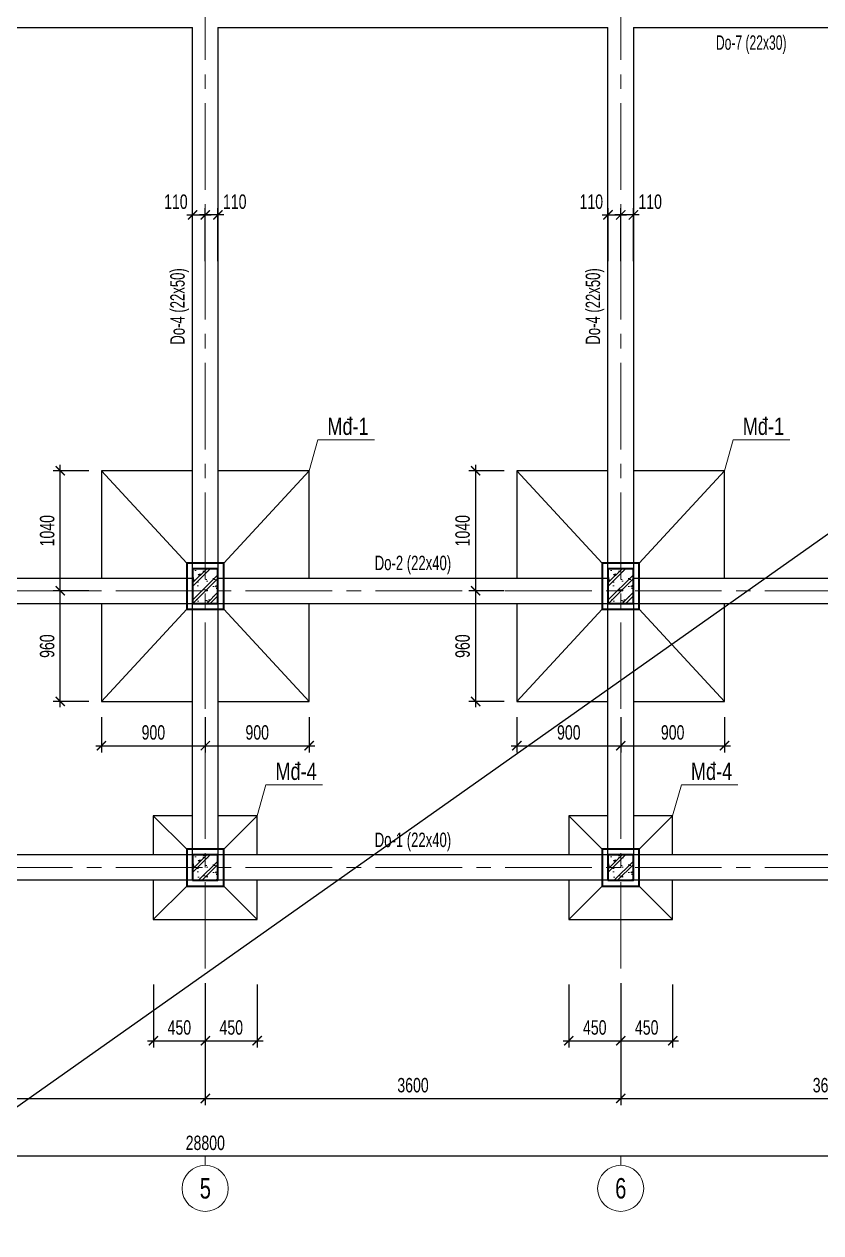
# Model space of a CAD drawing. Header units: millimetres. Extents: x 0 to 42050, y 0 to 29700.
# Drawn here: x 17818 to 24722, y 11447 to 21922 of the extents above; entities that cross this region are included whole.
import ezdxf
from ezdxf.enums import TextEntityAlignment as Align

# ---------------------------------------------------------------- set-up
doc = ezdxf.new("R2010")
doc.units = ezdxf.units.MM
doc.header["$LTSCALE"] = 1000
doc.header["$MEASUREMENT"] = 0
doc.linetypes.add('CENTER2', pattern=[1.125, 0.75, -0.125, 0.125, -0.125])
for name, color, linetype, lineweight in [('CDC_01.AXIS', 160, 'CENTER2', 13), ('CDC_02.DIM', 1, 'Continuous', 18), ('CDC_03.BORDER', 3, 'Continuous', 25), ('CDC_07.TEXTCOL', 3, 'Continuous', 18), ('CDC_08.TEXTBEAM', 2, 'Continuous', 18), ('CDC_09.COLUMN', 4, 'Continuous', 35), ('CDC_10.HATCH', 251, 'Continuous', 9)]:
    doc.layers.add(name, color=color, linetype=linetype, lineweight=lineweight)
doc.layers.add('KCS_Plotter', color=11, linetype='Continuous', plot=False)
doc.styles.add('KCS_BIGTEXT', font='arial.ttf', dxfattribs={"width": 0.7})
doc.styles.add('KCS_SMTEXT', font='arial.ttf', dxfattribs={"width": 0.7})
doc.dimstyles.new('KCS_DIM50', dxfattribs={"dimscale": 50, "dimtxt": 2.5, "dimasz": 1.6, "dimexe": 1.2, "dimexo": 0, "dimgap": 1, "dimtad": 1, "dimdec": 0, "dimzin": 0, "dimdsep": 46, "dimtxsty": 'KCS_SMTEXT', "dimblk": 'ARCHTICK', "dimcen": 0, "dimdle": 1, "dimclrd": 256, "dimclre": 256, "dimclrt": 2, "dimadec": 0, "dimazin": 0, "dimtfac": 1, "dimtdec": 0, "dimtix": 1, "dimtmove": 2, "dimatfit": 3, "dimfxl": 1, "dimtolj": 1, "dimtzin": 0, "dimarcsym": 0})

# ---------------------------------------------------------------- blocks, each defined once
blk = doc.blocks.new('_ArchTick')
at = {"color": 0, "linetype": 'ByBlock', "const_width": 0.15}
blk.add_lwpolyline([(-0.5, -0.5), (0.5, 0.5)], dxfattribs=at)
blk = doc.blocks.new('*D5')
at = {"layer": 'CDC_02.DIM', "lineweight": -2, "transparency": 16777216}
for p, q in [((4988, 13612), (4988, 12052)), ((33788, 13612), (33788, 12052)), ((33838, 12112), (4938, 12112))]:
    blk.add_line(p, q, dxfattribs=at)
at = {"layer": 'DEFPOINTS', "color": 0, "transparency": 16777216}
for p in [(4988, 13612), (33788, 13612), (4988, 12112)]:
    blk.add_point(p, dxfattribs=at)
at = {"layer": 'CDC_02.DIM', "lineweight": -2, "transparency": 16777216, "xscale": 80, "yscale": 80, "zscale": 80, "rotation": 180}
blk.add_blockref('_ArchTick', (4988, 12112), dxfattribs=at)
at = {"layer": 'CDC_02.DIM', "lineweight": -2, "transparency": 16777216, "xscale": 80, "yscale": 80, "zscale": 80}
blk.add_blockref('_ArchTick', (33788, 12112), dxfattribs=at)
at = {"layer": 'CDC_02.DIM', "color": 2, "transparency": 16777216, "insert": (19388, 12226), "char_height": 125, "attachment_point": 5, "style": 'KCS_SMTEXT'}
blk.add_mtext('\\A1;28800', dxfattribs=at)
blk = doc.blocks.new('*D15')
at = {"layer": 'CDC_02.DIM', "lineweight": -2, "transparency": 16777216}
for p, q in [((15788, 13612), (15788, 12552)), ((19388, 13612), (19388, 12552)), ((15738, 12612), (19438, 12612))]:
    blk.add_line(p, q, dxfattribs=at)
at = {"layer": 'DEFPOINTS', "color": 0, "transparency": 16777216}
for p in [(15788, 13612), (19388, 13612), (19388, 12612)]:
    blk.add_point(p, dxfattribs=at)
at = {"layer": 'CDC_02.DIM', "lineweight": -2, "transparency": 16777216, "xscale": 80, "yscale": 80, "zscale": 80, "rotation": 180}
blk.add_blockref('_ArchTick', (15788, 12612), dxfattribs=at)
at = {"layer": 'CDC_02.DIM', "lineweight": -2, "transparency": 16777216, "xscale": 80, "yscale": 80, "zscale": 80}
blk.add_blockref('_ArchTick', (19388, 12612), dxfattribs=at)
at = {"layer": 'CDC_02.DIM', "color": 2, "transparency": 16777216, "insert": (17588, 12726), "char_height": 125, "attachment_point": 5, "style": 'KCS_SMTEXT'}
blk.add_mtext('\\A1;3600', dxfattribs=at)
blk = doc.blocks.new('*D16')
at = {"layer": 'CDC_02.DIM', "lineweight": -2, "transparency": 16777216}
for p, q in [((19388, 13612), (19388, 12552)), ((22988, 13612), (22988, 12552)), ((19338, 12612), (23038, 12612))]:
    blk.add_line(p, q, dxfattribs=at)
at = {"layer": 'DEFPOINTS', "color": 0, "transparency": 16777216}
for p in [(19388, 13612), (22988, 13612), (22988, 12612)]:
    blk.add_point(p, dxfattribs=at)
at = {"layer": 'CDC_02.DIM', "lineweight": -2, "transparency": 16777216, "xscale": 80, "yscale": 80, "zscale": 80, "rotation": 180}
blk.add_blockref('_ArchTick', (19388, 12612), dxfattribs=at)
at = {"layer": 'CDC_02.DIM', "lineweight": -2, "transparency": 16777216, "xscale": 80, "yscale": 80, "zscale": 80}
blk.add_blockref('_ArchTick', (22988, 12612), dxfattribs=at)
at = {"layer": 'CDC_02.DIM', "color": 2, "transparency": 16777216, "insert": (21188, 12726), "char_height": 125, "attachment_point": 5, "style": 'KCS_SMTEXT'}
blk.add_mtext('\\A1;3600', dxfattribs=at)
blk = doc.blocks.new('*D17')
at = {"layer": 'CDC_02.DIM', "lineweight": -2, "transparency": 16777216}
for p, q in [((22988, 13612), (22988, 12552)), ((26588, 13612), (26588, 12552)), ((22938, 12612), (26638, 12612))]:
    blk.add_line(p, q, dxfattribs=at)
at = {"layer": 'DEFPOINTS', "color": 0, "transparency": 16777216}
for p in [(22988, 13612), (26588, 13612), (26588, 12612)]:
    blk.add_point(p, dxfattribs=at)
at = {"layer": 'CDC_02.DIM', "lineweight": -2, "transparency": 16777216, "xscale": 80, "yscale": 80, "zscale": 80, "rotation": 180}
blk.add_blockref('_ArchTick', (22988, 12612), dxfattribs=at)
at = {"layer": 'CDC_02.DIM', "lineweight": -2, "transparency": 16777216, "xscale": 80, "yscale": 80, "zscale": 80}
blk.add_blockref('_ArchTick', (26588, 12612), dxfattribs=at)
at = {"layer": 'CDC_02.DIM', "color": 2, "transparency": 16777216, "insert": (24788, 12726), "char_height": 125, "attachment_point": 5, "style": 'KCS_SMTEXT'}
blk.add_mtext('\\A1;3600', dxfattribs=at)
blk = doc.blocks.new('vong')
at = {"layer": 'CDC_02.DIM', "color": 1}
blk.add_line((0, -160), (0, 0), dxfattribs=at)
blk.add_circle((0, -560), 400, dxfattribs=at)
blk = doc.blocks.new('*D61')
at = {"layer": 'CDC_02.DIM', "lineweight": -2, "transparency": 16777216}
for p, q in [((18938, 13598), (18938, 13052)), ((19388, 13598), (19388, 13052)), ((18888, 13112), (19438, 13112))]:
    blk.add_line(p, q, dxfattribs=at)
at = {"layer": 'DEFPOINTS', "color": 0, "transparency": 16777216}
for p in [(18938, 13598), (19388, 13598), (19388, 13112)]:
    blk.add_point(p, dxfattribs=at)
at = {"layer": 'CDC_02.DIM', "lineweight": -2, "transparency": 16777216, "xscale": 80, "yscale": 80, "zscale": 80, "rotation": 180}
blk.add_blockref('_ArchTick', (18938, 13112), dxfattribs=at)
at = {"layer": 'CDC_02.DIM', "lineweight": -2, "transparency": 16777216, "xscale": 80, "yscale": 80, "zscale": 80}
blk.add_blockref('_ArchTick', (19388, 13112), dxfattribs=at)
at = {"layer": 'CDC_02.DIM', "color": 2, "transparency": 16777216, "insert": (19163, 13226), "char_height": 125, "attachment_point": 5, "style": 'KCS_SMTEXT'}
blk.add_mtext('\\A1;450', dxfattribs=at)
blk = doc.blocks.new('*D62')
at = {"layer": 'CDC_02.DIM', "lineweight": -2, "transparency": 16777216}
for p, q in [((19388, 13598), (19388, 13052)), ((19838, 13598), (19838, 13052)), ((19338, 13112), (19888, 13112))]:
    blk.add_line(p, q, dxfattribs=at)
at = {"layer": 'DEFPOINTS', "color": 0, "transparency": 16777216}
for p in [(19388, 13598), (19838, 13598), (19838, 13112)]:
    blk.add_point(p, dxfattribs=at)
at = {"layer": 'CDC_02.DIM', "lineweight": -2, "transparency": 16777216, "xscale": 80, "yscale": 80, "zscale": 80, "rotation": 180}
blk.add_blockref('_ArchTick', (19388, 13112), dxfattribs=at)
at = {"layer": 'CDC_02.DIM', "lineweight": -2, "transparency": 16777216, "xscale": 80, "yscale": 80, "zscale": 80}
blk.add_blockref('_ArchTick', (19838, 13112), dxfattribs=at)
at = {"layer": 'CDC_02.DIM', "color": 2, "transparency": 16777216, "insert": (19613, 13226), "char_height": 125, "attachment_point": 5, "style": 'KCS_SMTEXT'}
blk.add_mtext('\\A1;450', dxfattribs=at)
blk = doc.blocks.new('*D63')
at = {"layer": 'CDC_02.DIM', "lineweight": -2, "transparency": 16777216}
for p, q in [((22538, 13598), (22538, 13052)), ((22988, 13598), (22988, 13052)), ((22488, 13112), (23038, 13112))]:
    blk.add_line(p, q, dxfattribs=at)
at = {"layer": 'DEFPOINTS', "color": 0, "transparency": 16777216}
for p in [(22538, 13598), (22988, 13598), (22988, 13112)]:
    blk.add_point(p, dxfattribs=at)
at = {"layer": 'CDC_02.DIM', "lineweight": -2, "transparency": 16777216, "xscale": 80, "yscale": 80, "zscale": 80, "rotation": 180}
blk.add_blockref('_ArchTick', (22538, 13112), dxfattribs=at)
at = {"layer": 'CDC_02.DIM', "lineweight": -2, "transparency": 16777216, "xscale": 80, "yscale": 80, "zscale": 80}
blk.add_blockref('_ArchTick', (22988, 13112), dxfattribs=at)
at = {"layer": 'CDC_02.DIM', "color": 2, "transparency": 16777216, "insert": (22763, 13226), "char_height": 125, "attachment_point": 5, "style": 'KCS_SMTEXT'}
blk.add_mtext('\\A1;450', dxfattribs=at)
blk = doc.blocks.new('*D64')
at = {"layer": 'CDC_02.DIM', "lineweight": -2, "transparency": 16777216}
for p, q in [((22988, 13598), (22988, 13052)), ((23438, 13598), (23438, 13052)), ((22938, 13112), (23488, 13112))]:
    blk.add_line(p, q, dxfattribs=at)
at = {"layer": 'DEFPOINTS', "color": 0, "transparency": 16777216}
for p in [(22988, 13598), (23438, 13598), (23438, 13112)]:
    blk.add_point(p, dxfattribs=at)
at = {"layer": 'CDC_02.DIM', "lineweight": -2, "transparency": 16777216, "xscale": 80, "yscale": 80, "zscale": 80, "rotation": 180}
blk.add_blockref('_ArchTick', (22988, 13112), dxfattribs=at)
at = {"layer": 'CDC_02.DIM', "lineweight": -2, "transparency": 16777216, "xscale": 80, "yscale": 80, "zscale": 80}
blk.add_blockref('_ArchTick', (23438, 13112), dxfattribs=at)
at = {"layer": 'CDC_02.DIM', "color": 2, "transparency": 16777216, "insert": (23213, 13226), "char_height": 125, "attachment_point": 5, "style": 'KCS_SMTEXT'}
blk.add_mtext('\\A1;450', dxfattribs=at)
blk = doc.blocks.new('*D103')
at = {"layer": 'CDC_02.DIM', "lineweight": -2, "transparency": 16777216}
for p, q in [((18378, 17012), (18071, 17012)), ((18131, 16002), (18131, 17062)), ((18378, 16052), (18071, 16052))]:
    blk.add_line(p, q, dxfattribs=at)
at = {"layer": 'DEFPOINTS', "color": 0, "transparency": 16777216}
for p in [(18131, 17012), (18378, 17012), (18378, 16052)]:
    blk.add_point(p, dxfattribs=at)
at = {"layer": 'CDC_02.DIM', "lineweight": -2, "transparency": 16777216, "xscale": 80, "yscale": 80, "zscale": 80}
for p, rotation in [((18131, 17012), 90), ((18131, 16052), 270)]:
    blk.add_blockref('_ArchTick', p, dxfattribs=dict(at, rotation=rotation))
at = {"layer": 'CDC_02.DIM', "color": 2, "transparency": 16777216, "insert": (18018, 16532), "char_height": 125, "attachment_point": 5, "rotation": 90, "style": 'KCS_SMTEXT'}
blk.add_mtext('\\A1;960', dxfattribs=at)
blk = doc.blocks.new('*D104')
at = {"layer": 'CDC_02.DIM', "lineweight": -2, "transparency": 16777216}
for p, q in [((18378, 18052), (18071, 18052)), ((18131, 16962), (18131, 18102)), ((18378, 17012), (18071, 17012))]:
    blk.add_line(p, q, dxfattribs=at)
at = {"layer": 'DEFPOINTS', "color": 0, "transparency": 16777216}
for p in [(18131, 18052), (18378, 18052), (18378, 17012)]:
    blk.add_point(p, dxfattribs=at)
at = {"layer": 'CDC_02.DIM', "lineweight": -2, "transparency": 16777216, "xscale": 80, "yscale": 80, "zscale": 80}
for p, rotation in [((18131, 18052), 90), ((18131, 17012), 270)]:
    blk.add_blockref('_ArchTick', p, dxfattribs=dict(at, rotation=rotation))
at = {"layer": 'CDC_02.DIM', "color": 2, "transparency": 16777216, "insert": (18018, 17532), "char_height": 125, "attachment_point": 5, "rotation": 90, "style": 'KCS_SMTEXT'}
blk.add_mtext('\\A1;1040', dxfattribs=at)
blk = doc.blocks.new('*D105')
at = {"layer": 'CDC_02.DIM', "lineweight": -2, "transparency": 16777216}
for p, q in [((21978, 17012), (21671, 17012)), ((21731, 16002), (21731, 17062)), ((21978, 16052), (21671, 16052))]:
    blk.add_line(p, q, dxfattribs=at)
at = {"layer": 'DEFPOINTS', "color": 0, "transparency": 16777216}
for p in [(21731, 17012), (21978, 17012), (21978, 16052)]:
    blk.add_point(p, dxfattribs=at)
at = {"layer": 'CDC_02.DIM', "lineweight": -2, "transparency": 16777216, "xscale": 80, "yscale": 80, "zscale": 80}
for p, rotation in [((21731, 17012), 90), ((21731, 16052), 270)]:
    blk.add_blockref('_ArchTick', p, dxfattribs=dict(at, rotation=rotation))
at = {"layer": 'CDC_02.DIM', "color": 2, "transparency": 16777216, "insert": (21618, 16532), "char_height": 125, "attachment_point": 5, "rotation": 90, "style": 'KCS_SMTEXT'}
blk.add_mtext('\\A1;960', dxfattribs=at)
blk = doc.blocks.new('*D106')
at = {"layer": 'CDC_02.DIM', "lineweight": -2, "transparency": 16777216}
for p, q in [((21978, 18052), (21671, 18052)), ((21731, 16962), (21731, 18102)), ((21978, 17012), (21671, 17012))]:
    blk.add_line(p, q, dxfattribs=at)
at = {"layer": 'DEFPOINTS', "color": 0, "transparency": 16777216}
for p in [(21731, 18052), (21978, 18052), (21978, 17012)]:
    blk.add_point(p, dxfattribs=at)
at = {"layer": 'CDC_02.DIM', "lineweight": -2, "transparency": 16777216, "xscale": 80, "yscale": 80, "zscale": 80}
for p, rotation in [((21731, 18052), 90), ((21731, 17012), 270)]:
    blk.add_blockref('_ArchTick', p, dxfattribs=dict(at, rotation=rotation))
at = {"layer": 'CDC_02.DIM', "color": 2, "transparency": 16777216, "insert": (21618, 17532), "char_height": 125, "attachment_point": 5, "rotation": 90, "style": 'KCS_SMTEXT'}
blk.add_mtext('\\A1;1040', dxfattribs=at)
blk = doc.blocks.new('*D117')
at = {"layer": 'CDC_02.DIM', "lineweight": -2, "transparency": 16777216}
for p, q in [((18488, 15916), (18488, 15609)), ((19388, 15916), (19388, 15609)), ((18438, 15669), (19438, 15669))]:
    blk.add_line(p, q, dxfattribs=at)
at = {"layer": 'DEFPOINTS', "color": 0, "transparency": 16777216}
for p in [(18488, 15916), (19388, 15916), (19388, 15669)]:
    blk.add_point(p, dxfattribs=at)
at = {"layer": 'CDC_02.DIM', "lineweight": -2, "transparency": 16777216, "xscale": 80, "yscale": 80, "zscale": 80, "rotation": 180}
blk.add_blockref('_ArchTick', (18488, 15669), dxfattribs=at)
at = {"layer": 'CDC_02.DIM', "lineweight": -2, "transparency": 16777216, "xscale": 80, "yscale": 80, "zscale": 80}
blk.add_blockref('_ArchTick', (19388, 15669), dxfattribs=at)
at = {"layer": 'CDC_02.DIM', "color": 2, "transparency": 16777216, "insert": (18938, 15783), "char_height": 125, "attachment_point": 5, "style": 'KCS_SMTEXT'}
blk.add_mtext('\\A1;900', dxfattribs=at)
blk = doc.blocks.new('*D118')
at = {"layer": 'CDC_02.DIM', "lineweight": -2, "transparency": 16777216}
for p, q in [((19388, 15916), (19388, 15609)), ((20288, 15916), (20288, 15609)), ((19338, 15669), (20338, 15669))]:
    blk.add_line(p, q, dxfattribs=at)
at = {"layer": 'DEFPOINTS', "color": 0, "transparency": 16777216}
for p in [(19388, 15916), (20288, 15916), (20288, 15669)]:
    blk.add_point(p, dxfattribs=at)
at = {"layer": 'CDC_02.DIM', "lineweight": -2, "transparency": 16777216, "xscale": 80, "yscale": 80, "zscale": 80, "rotation": 180}
blk.add_blockref('_ArchTick', (19388, 15669), dxfattribs=at)
at = {"layer": 'CDC_02.DIM', "lineweight": -2, "transparency": 16777216, "xscale": 80, "yscale": 80, "zscale": 80}
blk.add_blockref('_ArchTick', (20288, 15669), dxfattribs=at)
at = {"layer": 'CDC_02.DIM', "color": 2, "transparency": 16777216, "insert": (19838, 15783), "char_height": 125, "attachment_point": 5, "style": 'KCS_SMTEXT'}
blk.add_mtext('\\A1;900', dxfattribs=at)
blk = doc.blocks.new('*D119')
at = {"layer": 'CDC_02.DIM', "lineweight": -2, "transparency": 16777216}
for p, q in [((22088, 15916), (22088, 15609)), ((22988, 15916), (22988, 15609)), ((22038, 15669), (23038, 15669))]:
    blk.add_line(p, q, dxfattribs=at)
at = {"layer": 'DEFPOINTS', "color": 0, "transparency": 16777216}
for p in [(22088, 15916), (22988, 15916), (22988, 15669)]:
    blk.add_point(p, dxfattribs=at)
at = {"layer": 'CDC_02.DIM', "lineweight": -2, "transparency": 16777216, "xscale": 80, "yscale": 80, "zscale": 80, "rotation": 180}
blk.add_blockref('_ArchTick', (22088, 15669), dxfattribs=at)
at = {"layer": 'CDC_02.DIM', "lineweight": -2, "transparency": 16777216, "xscale": 80, "yscale": 80, "zscale": 80}
blk.add_blockref('_ArchTick', (22988, 15669), dxfattribs=at)
at = {"layer": 'CDC_02.DIM', "color": 2, "transparency": 16777216, "insert": (22538, 15783), "char_height": 125, "attachment_point": 5, "style": 'KCS_SMTEXT'}
blk.add_mtext('\\A1;900', dxfattribs=at)
blk = doc.blocks.new('*D120')
at = {"layer": 'CDC_02.DIM', "lineweight": -2, "transparency": 16777216}
for p, q in [((22988, 15916), (22988, 15609)), ((23888, 15916), (23888, 15609)), ((22938, 15669), (23938, 15669))]:
    blk.add_line(p, q, dxfattribs=at)
at = {"layer": 'DEFPOINTS', "color": 0, "transparency": 16777216}
for p in [(22988, 15916), (23888, 15916), (23888, 15669)]:
    blk.add_point(p, dxfattribs=at)
at = {"layer": 'CDC_02.DIM', "lineweight": -2, "transparency": 16777216, "xscale": 80, "yscale": 80, "zscale": 80, "rotation": 180}
blk.add_blockref('_ArchTick', (22988, 15669), dxfattribs=at)
at = {"layer": 'CDC_02.DIM', "lineweight": -2, "transparency": 16777216, "xscale": 80, "yscale": 80, "zscale": 80}
blk.add_blockref('_ArchTick', (23888, 15669), dxfattribs=at)
at = {"layer": 'CDC_02.DIM', "color": 2, "transparency": 16777216, "insert": (23438, 15783), "char_height": 125, "attachment_point": 5, "style": 'KCS_SMTEXT'}
blk.add_mtext('\\A1;900', dxfattribs=at)
blk = doc.blocks.new('*D154')
at = {"layer": 'CDC_02.DIM', "lineweight": -2, "transparency": 16777216}
for p, q in [((19278, 19869), (19278, 20329)), ((19388, 19869), (19388, 20329)), ((19228, 20269), (19438, 20269))]:
    blk.add_line(p, q, dxfattribs=at)
at = {"layer": 'DEFPOINTS', "color": 0, "transparency": 16777216}
for p in [(19388, 20269), (19278, 19869), (19388, 19869)]:
    blk.add_point(p, dxfattribs=at)
at = {"layer": 'CDC_02.DIM', "lineweight": -2, "transparency": 16777216, "xscale": 80, "yscale": 80, "zscale": 80, "rotation": 180}
blk.add_blockref('_ArchTick', (19278, 20269), dxfattribs=at)
at = {"layer": 'CDC_02.DIM', "lineweight": -2, "transparency": 16777216, "xscale": 80, "yscale": 80, "zscale": 80}
blk.add_blockref('_ArchTick', (19388, 20269), dxfattribs=at)
at = {"layer": 'CDC_02.DIM', "color": 2, "transparency": 16777216, "insert": (19133, 20383), "char_height": 125, "attachment_point": 5, "style": 'KCS_SMTEXT'}
blk.add_mtext('\\A1;110', dxfattribs=at)
blk = doc.blocks.new('*D155')
at = {"layer": 'CDC_02.DIM', "lineweight": -2, "transparency": 16777216}
for p, q in [((19388, 19869), (19388, 20329)), ((19498, 19869), (19498, 20329)), ((19548, 20269), (19338, 20269))]:
    blk.add_line(p, q, dxfattribs=at)
at = {"layer": 'DEFPOINTS', "color": 0, "transparency": 16777216}
for p in [(19388, 20269), (19388, 19869), (19498, 19869)]:
    blk.add_point(p, dxfattribs=at)
at = {"layer": 'CDC_02.DIM', "lineweight": -2, "transparency": 16777216, "xscale": 80, "yscale": 80, "zscale": 80, "rotation": 180}
blk.add_blockref('_ArchTick', (19388, 20269), dxfattribs=at)
at = {"layer": 'CDC_02.DIM', "lineweight": -2, "transparency": 16777216, "xscale": 80, "yscale": 80, "zscale": 80}
blk.add_blockref('_ArchTick', (19498, 20269), dxfattribs=at)
at = {"layer": 'CDC_02.DIM', "color": 2, "transparency": 16777216, "insert": (19643, 20383), "char_height": 125, "attachment_point": 5, "style": 'KCS_SMTEXT'}
blk.add_mtext('\\A1;110', dxfattribs=at)
blk = doc.blocks.new('*D156')
at = {"layer": 'CDC_02.DIM', "lineweight": -2, "transparency": 16777216}
for p, q in [((22878, 19869), (22878, 20329)), ((22988, 19869), (22988, 20329)), ((22828, 20269), (23038, 20269))]:
    blk.add_line(p, q, dxfattribs=at)
at = {"layer": 'DEFPOINTS', "color": 0, "transparency": 16777216}
for p in [(22988, 20269), (22878, 19869), (22988, 19869)]:
    blk.add_point(p, dxfattribs=at)
at = {"layer": 'CDC_02.DIM', "lineweight": -2, "transparency": 16777216, "xscale": 80, "yscale": 80, "zscale": 80, "rotation": 180}
blk.add_blockref('_ArchTick', (22878, 20269), dxfattribs=at)
at = {"layer": 'CDC_02.DIM', "lineweight": -2, "transparency": 16777216, "xscale": 80, "yscale": 80, "zscale": 80}
blk.add_blockref('_ArchTick', (22988, 20269), dxfattribs=at)
at = {"layer": 'CDC_02.DIM', "color": 2, "transparency": 16777216, "insert": (22733, 20383), "char_height": 125, "attachment_point": 5, "style": 'KCS_SMTEXT'}
blk.add_mtext('\\A1;110', dxfattribs=at)
blk = doc.blocks.new('*D157')
at = {"layer": 'CDC_02.DIM', "lineweight": -2, "transparency": 16777216}
for p, q in [((22988, 19869), (22988, 20329)), ((23098, 19869), (23098, 20329)), ((23148, 20269), (22938, 20269))]:
    blk.add_line(p, q, dxfattribs=at)
at = {"layer": 'DEFPOINTS', "color": 0, "transparency": 16777216}
for p in [(22988, 20269), (22988, 19869), (23098, 19869)]:
    blk.add_point(p, dxfattribs=at)
at = {"layer": 'CDC_02.DIM', "lineweight": -2, "transparency": 16777216, "xscale": 80, "yscale": 80, "zscale": 80, "rotation": 180}
blk.add_blockref('_ArchTick', (22988, 20269), dxfattribs=at)
at = {"layer": 'CDC_02.DIM', "lineweight": -2, "transparency": 16777216, "xscale": 80, "yscale": 80, "zscale": 80}
blk.add_blockref('_ArchTick', (23098, 20269), dxfattribs=at)
at = {"layer": 'CDC_02.DIM', "color": 2, "transparency": 16777216, "insert": (23243, 20383), "char_height": 125, "attachment_point": 5, "style": 'KCS_SMTEXT'}
blk.add_mtext('\\A1;110', dxfattribs=at)

msp = doc.modelspace()

# ---------------------------------------------------------------- hatches: boundary and pattern name
at = {"layer": 'CDC_10.HATCH'}
h = msp.add_hatch(dxfattribs=at)
h.set_pattern_fill('BT-01', color=256, scale=25, pattern_type=2)
h.set_pattern_definition([(50, (-39645.48, 9965.73), (179.31505, -15.68803), [18.75, -206.25]), (355, (-39645.48, 9965.73), (-34.68783, 188.04803), [15, -165]), (100.4514, (-39630.54, 9964.43), (144.62735, 172.3599), [15.93505, -175.28553]), (46.1842, (-39645.48, 10015.73), (266.8103, -41.37975), [28.125, -309.375]), (96.6356, (-39623.25, 10012.29), (233.6657, 243.5295), [23.9026, -262.9282]), (351.1842, (-39645.48, 10015.73), (233.6655, 243.5297), [22.5, -247.5]), (21, (-39620.48, 10003.23), (149.22676, -100.65472), [18.75, -206.25]), (326, (-39620.48, 10003.23), (60.82883, 181.2875), [15, -165]), (71.4514, (-39608.04, 9994.85), (210.05566, 80.6326), [15.93505, -175.28553]), (37.5, (-39645.48, 9965.734), (3.039964, 83.223463), [0, -163, 0, -167.5, 0, -165.625]), (7.5, (-39645.48, 9965.73), (65.76738, 98.60293), [0, -95.5, 0, -159.25, 0, -63.125]), (327.5, (-39701.23, 9965.734), (133.45561, -5.63872), [0, -62.5, 0, -195, 0, -258.75]), (317.5, (-39726.23, 9965.73), (145.79654, 25.02625), [0, -81.25, 0, -129.5, 0, -183.75]), (45, (-39645.48, 9965.73), (-75.1301, 75.1301), []), (45, (-39645.48, 9996.36), (-75.1301, 75.1301), [])])
h.paths.add_polyline_path([(19277.5, 16902.2), (19497.5, 16902.2), (19497.5, 17202.2), (19277.5, 17202.2)])
h = msp.add_hatch(dxfattribs=at)
h.set_pattern_fill('BT-01', color=256, scale=25, pattern_type=2)
h.set_pattern_definition([(50, (-36045.48, 9965.73), (179.31505, -15.68803), [18.75, -206.25]), (355, (-36045.48, 9965.73), (-34.68783, 188.04803), [15, -165]), (100.4514, (-36030.54, 9964.43), (144.62735, 172.3599), [15.93505, -175.28553]), (46.1842, (-36045.48, 10015.73), (266.8103, -41.37975), [28.125, -309.375]), (96.6356, (-36023.25, 10012.29), (233.6657, 243.5295), [23.9026, -262.9282]), (351.1842, (-36045.48, 10015.73), (233.6655, 243.5297), [22.5, -247.5]), (21, (-36020.48, 10003.23), (149.22676, -100.65472), [18.75, -206.25]), (326, (-36020.48, 10003.23), (60.82883, 181.2875), [15, -165]), (71.4514, (-36008.04, 9994.85), (210.05566, 80.6326), [15.93505, -175.28553]), (37.5, (-36045.48, 9965.734), (3.039964, 83.223463), [0, -163, 0, -167.5, 0, -165.625]), (7.5, (-36045.48, 9965.73), (65.76738, 98.60293), [0, -95.5, 0, -159.25, 0, -63.125]), (327.5, (-36101.23, 9965.734), (133.45561, -5.63872), [0, -62.5, 0, -195, 0, -258.75]), (317.5, (-36126.23, 9965.73), (145.79654, 25.02625), [0, -81.25, 0, -129.5, 0, -183.75]), (45, (-36045.48, 9965.73), (-75.1301, 75.1301), []), (45, (-36045.48, 9996.36), (-75.1301, 75.1301), [])])
h.paths.add_polyline_path([(22877.5, 16902.2), (23097.5, 16902.2), (23097.5, 17202.2), (22877.5, 17202.2)])
h = msp.add_hatch(dxfattribs=at)
h.set_pattern_fill('BT-01', color=256, scale=25, pattern_type=2)
h.set_pattern_definition([(50, (-39645.48, 7485.73), (179.31505, -15.68803), [18.75, -206.25]), (355, (-39645.48, 7485.73), (-34.68783, 188.04803), [15, -165]), (100.4514, (-39630.54, 7484.43), (144.62735, 172.3599), [15.93505, -175.28553]), (46.1842, (-39645.48, 7535.73), (266.8103, -41.37975), [28.125, -309.375]), (96.6356, (-39623.25, 7532.29), (233.6657, 243.5295), [23.9026, -262.9282]), (351.1842, (-39645.48, 7535.73), (233.6655, 243.5297), [22.5, -247.5]), (21, (-39620.48, 7523.23), (149.22676, -100.65472), [18.75, -206.25]), (326, (-39620.48, 7523.23), (60.82883, 181.2875), [15, -165]), (71.4514, (-39608.04, 7514.85), (210.05566, 80.6326), [15.93505, -175.28553]), (37.5, (-39645.48, 7485.734), (3.039964, 83.223463), [0, -163, 0, -167.5, 0, -165.625]), (7.5, (-39645.48, 7485.73), (65.76738, 98.60293), [0, -95.5, 0, -159.25, 0, -63.125]), (327.5, (-39701.23, 7485.734), (133.45561, -5.63872), [0, -62.5, 0, -195, 0, -258.75]), (317.5, (-39726.23, 7485.73), (145.79654, 25.02625), [0, -81.25, 0, -129.5, 0, -183.75]), (45, (-39645.48, 7485.73), (-75.1301, 75.1301), []), (45, (-39645.48, 7516.36), (-75.1301, 75.1301), [])])
h.paths.add_polyline_path([(19277.5, 14502.2), (19497.5, 14502.2), (19497.5, 14722.2), (19277.5, 14722.2)])
h = msp.add_hatch(dxfattribs=at)
h.set_pattern_fill('BT-01', color=256, scale=25, pattern_type=2)
h.set_pattern_definition([(50, (-36045.48, 7485.73), (179.31505, -15.68803), [18.75, -206.25]), (355, (-36045.48, 7485.73), (-34.68783, 188.04803), [15, -165]), (100.4514, (-36030.54, 7484.43), (144.62735, 172.3599), [15.93505, -175.28553]), (46.1842, (-36045.48, 7535.73), (266.8103, -41.37975), [28.125, -309.375]), (96.6356, (-36023.25, 7532.29), (233.6657, 243.5295), [23.9026, -262.9282]), (351.1842, (-36045.48, 7535.73), (233.6655, 243.5297), [22.5, -247.5]), (21, (-36020.48, 7523.23), (149.22676, -100.65472), [18.75, -206.25]), (326, (-36020.48, 7523.23), (60.82883, 181.2875), [15, -165]), (71.4514, (-36008.04, 7514.85), (210.05566, 80.6326), [15.93505, -175.28553]), (37.5, (-36045.48, 7485.734), (3.039964, 83.223463), [0, -163, 0, -167.5, 0, -165.625]), (7.5, (-36045.48, 7485.73), (65.76738, 98.60293), [0, -95.5, 0, -159.25, 0, -63.125]), (327.5, (-36101.23, 7485.734), (133.45561, -5.63872), [0, -62.5, 0, -195, 0, -258.75]), (317.5, (-36126.23, 7485.73), (145.79654, 25.02625), [0, -81.25, 0, -129.5, 0, -183.75]), (45, (-36045.48, 7485.73), (-75.1301, 75.1301), []), (45, (-36045.48, 7516.36), (-75.1301, 75.1301), [])])
h.paths.add_polyline_path([(22877.5, 14502.2), (23097.5, 14502.2), (23097.5, 14722.2), (22877.5, 14722.2)])

# ---------------------------------------------------------------- linework, layer by layer
at = {"layer": 'CDC_01.AXIS'}
for p, q in [((19387.5, 12612.2), (19387.5, 25612.2)), ((22987.5, 12612.2), (22987.5, 25612.2)), ((3987.5, 17012.2), (34787.5, 17012.2)), ((3987.5, 14612.2), (34787.5, 14612.2))]:
    msp.add_line(p, q, dxfattribs=at)
at = {"layer": 'CDC_03.BORDER'}
for p, q in [((15897.5, 21892.2), (19277.5, 21892.2)), ((19277.5, 17122.2), (19277.5, 21892.2)), ((19497.5, 21892.2), (19497.5, 17122.2)), ((19497.5, 21892.2), (22877.5, 21892.2)), ((22877.5, 17122.2), (22877.5, 21892.2)), ((23097.5, 21892.2), (23097.5, 17122.2)), ((23097.5, 21892.2), (26477.5, 21892.2)), ((19227.5, 17252.2), (18487.5, 18052.2)), ((19547.5, 17252.2), (20287.5, 18052.2)), ((22827.5, 17252.2), (22087.5, 18052.2)), ((23147.5, 17252.2), (23887.5, 18052.2)), ((15897.5, 17122.2), (19277.5, 17122.2)), ((19497.5, 17122.2), (22877.5, 17122.2)), ((23097.5, 17122.2), (26477.5, 17122.2)), ((15897.5, 16902.2), (19277.5, 16902.2)), ((19277.5, 14722.2), (19277.5, 16902.2)), ((19497.5, 16902.2), (22877.5, 16902.2)), ((19497.5, 16902.2), (19497.5, 14722.2)), ((22877.5, 14722.2), (22877.5, 16902.2)), ((23097.5, 16902.2), (26477.5, 16902.2)), ((23097.5, 16902.2), (23097.5, 14722.2)), ((19227.5, 16852.2), (18487.5, 16052.2)), ((19547.5, 16852.2), (20287.5, 16052.2)), ((22827.5, 16852.2), (22087.5, 16052.2)), ((23147.5, 16852.2), (23887.5, 16052.2)), ((19227.5, 14772.2), (18937.5, 15062.2)), ((19547.5, 14772.2), (19837.5, 15062.2)), ((22827.5, 14772.2), (22537.5, 15062.2)), ((23147.5, 14772.2), (23437.5, 15062.2)), ((19227.5, 14452.2), (18937.5, 14162.2)), ((19547.5, 14452.2), (19837.5, 14162.2)), ((22827.5, 14452.2), (22537.5, 14162.2)), ((23147.5, 14452.2), (23437.5, 14162.2))]:
    msp.add_line(p, q, dxfattribs=at)
msp.add_lwpolyline([(4877.5, 23722.2), (33897.5, 23722.2), (33897.5, 14502.2), (4877.5, 14502.2)], close=True, dxfattribs=at)
for points in [[(19277.5, 18052.2), (18487.5, 18052.2), (18487.5, 17122.8)], [(20287.5, 17122.8), (20287.5, 18052.2), (19497.5, 18052.2)], [(22877.5, 18052.2), (22087.5, 18052.2), (22087.5, 17122.8)], [(23887.5, 17122.8), (23887.5, 18052.2), (23097.5, 18052.2)], [(18487.5, 16902.8), (18487.5, 16052.2), (19277.5, 16052.2)], [(19497.5, 16052.2), (20287.5, 16052.2), (20287.5, 16902.2)], [(22087.5, 16902.8), (22087.5, 16052.2), (22877.5, 16052.2)], [(23097.5, 16052.2), (23887.5, 16052.2), (23887.5, 16902.2)], [(19277.5, 15062.2), (18937.5, 15062.2), (18937.5, 14722.2)], [(19837.5, 14722.2), (19837.5, 15062.2), (19497.5, 15062.2)], [(22877.5, 15062.2), (22537.5, 15062.2), (22537.5, 14722.2)], [(23437.5, 14722.2), (23437.5, 15062.2), (23097.5, 15062.2)], [(19277.5, 14722.2), (15897.5, 14722.2)], [(22877.5, 14722.2), (19497.5, 14722.2)], [(26477.5, 14722.2), (23097.5, 14722.2)], [(18937.5, 14502.2), (18937.5, 14162.2), (19837.5, 14162.2), (19837.5, 14502.2)], [(22537.5, 14502.2), (22537.5, 14162.2), (23437.5, 14162.2), (23437.5, 14502.2)]]:
    msp.add_lwpolyline(points, dxfattribs=at)
at = {"layer": 'CDC_07.TEXTCOL', "color": 1}
for points in [[(20853.5, 18320.4), (20363.3, 18320.4), (20287.5, 18052.2)], [(24453.5, 18320.4), (23963.3, 18320.4), (23887.5, 18052.2)], [(20403.5, 15330.4), (19913.3, 15330.4), (19837.5, 15062.2)], [(24003.5, 15330.4), (23513.3, 15330.4), (23437.5, 15062.2)]]:
    msp.add_lwpolyline(points, dxfattribs=at)
at = {"layer": 'CDC_09.COLUMN'}
for points in [[(19227.5, 16852.2), (19547.5, 16852.2), (19547.5, 17252.2), (19227.5, 17252.2)], [(19277.5, 16902.2), (19497.5, 16902.2), (19497.5, 17202.2), (19277.5, 17202.2)], [(22827.5, 16852.2), (23147.5, 16852.2), (23147.5, 17252.2), (22827.5, 17252.2)], [(22877.5, 16902.2), (23097.5, 16902.2), (23097.5, 17202.2), (22877.5, 17202.2)], [(19227.5, 14452.2), (19547.5, 14452.2), (19547.5, 14772.2), (19227.5, 14772.2)], [(22827.5, 14452.2), (23147.5, 14452.2), (23147.5, 14772.2), (22827.5, 14772.2)], [(19277.5, 14502.2), (19497.5, 14502.2), (19497.5, 14722.2), (19277.5, 14722.2)], [(22877.5, 14502.2), (23097.5, 14502.2), (23097.5, 14722.2), (22877.5, 14722.2)]]:
    msp.add_lwpolyline(points, close=True, dxfattribs=at)
at = {"layer": 'KCS_Plotter'}
msp.add_line((0, 0), (42050, 29700), dxfattribs=at)

# ---------------------------------------------------------------- block references
at = {"layer": 'CDC_02.DIM', "xscale": -0.5, "yscale": 0.5, "zscale": 0.5}
for p in [(19387.5, 12112.2), (22987.5, 12112.2)]:
    msp.add_blockref('vong', p, dxfattribs=at)

# ---------------------------------------------------------------- texts
at = {"layer": 'CDC_02.DIM', "color": 4, "style": 'KCS_BIGTEXT', "width": 0.7}
for s, p in [('5', (19388.3, 11832.9)), ('6', (22988.3, 11832.9))]:
    msp.add_text(s, height=177.8, dxfattribs=at).set_placement(p, align=Align.MIDDLE_CENTER)
at = {"layer": 'CDC_07.TEXTCOL', "style": 'KCS_SMTEXT', "width": 0.75}
for s, p in [('Mđ-1', (20624.8, 18437.1)), ('Mđ-1', (24224.8, 18437.1)), ('Mđ-4', (20174.8, 15447.1)), ('Mđ-4', (23774.8, 15447.1))]:
    msp.add_text(s, height=150, dxfattribs=at).set_placement(p, align=Align.MIDDLE_CENTER)
at = {"layer": 'CDC_08.TEXTBEAM', "style": 'KCS_SMTEXT'}
for s, width, p in [('Do-7 (22x30)', 0.6, (24118.6, 21762.7)), ('Do-2 (22x40)', 0.65, (21187.5, 17253)), ('Do-1 (22x40)', 0.65, (21187.5, 14853))]:
    msp.add_text(s, height=125, dxfattribs=dict(at, width=width)).set_placement(p, align=Align.MIDDLE_CENTER)
at = {"layer": 'CDC_08.TEXTBEAM', "style": 'KCS_SMTEXT', "width": 0.65}
for p in [(19146.8, 19475.7), (22746.8, 19475.7)]:
    msp.add_text('Do-4 (22x50)', height=125, rotation=90, dxfattribs=at).set_placement(p, align=Align.MIDDLE_CENTER)

# ---------------------------------------------------------------- dimensions: what is measured, and where the dimension line sits
at = {"layer": 'CDC_02.DIM'}
for base, p1, p2, picture, middle in [((19387.5, 20269.2), (19277.5, 19869.2), (19387.5, 19869.2), '*D154', (19132.5, 20383)), ((22987.5, 20269.2), (22877.5, 19869.2), (22987.5, 19869.2), '*D156', (22732.5, 20383))]:
    dim = msp.add_linear_dim(base=base, p1=p1, p2=p2, dimstyle='KCS_DIM50', dxfattribs=at)
    dim.commit()
    dim.dimension.update_dxf_attribs({"geometry": picture, "text_midpoint": middle, "dimtype": 160})
for base, p1, p2, picture, middle in [((19387.5, 20269.2), (19497.5, 19869.2), (19387.5, 19869.2), '*D155', (19642.5, 20383)), ((22987.5, 20269.2), (23097.5, 19869.2), (22987.5, 19869.2), '*D157', (23242.5, 20383))]:
    dim = msp.add_linear_dim(base=base, p1=p1, p2=p2, angle=180, dimstyle='KCS_DIM50', dxfattribs=at)
    dim.commit()
    dim.dimension.update_dxf_attribs({"geometry": picture, "text_midpoint": middle, "dimtype": 160})
for base, p1, p2, picture, middle in [((18131.5, 18052.2), (18378, 17012.2), (18378, 18052.2), '*D104', (18017.7, 17532.2)), ((21731.5, 18052.2), (21978, 17012.2), (21978, 18052.2), '*D106', (21617.7, 17532.2)), ((18131.5, 17012.2), (18378, 16052.2), (18378, 17012.2), '*D103', (18017.7, 16532.2)), ((21731.5, 17012.2), (21978, 16052.2), (21978, 17012.2), '*D105', (21617.7, 16532.2))]:
    dim = msp.add_linear_dim(base=base, p1=p1, p2=p2, angle=90, dimstyle='KCS_DIM50', dxfattribs=at)
    dim.commit()
    dim.dimension.update_dxf_attribs({"geometry": picture, "text_midpoint": middle})
for base, p1, p2, picture, middle in [((19387.5, 15669), (18487.5, 15916.2), (19387.5, 15916.2), '*D117', (18937.5, 15782.8)), ((20287.5, 15669), (19387.5, 15916.2), (20287.5, 15916.2), '*D118', (19837.5, 15782.8)), ((22987.5, 15669), (22087.5, 15916.2), (22987.5, 15916.2), '*D119', (22537.5, 15782.8)), ((23887.5, 15669), (22987.5, 15916.2), (23887.5, 15916.2), '*D120', (23437.5, 15782.8)), ((4987.5, 12112.2), (33787.5, 13612.2), (4987.5, 13612.2), '*D5', (19387.5, 12226)), ((19387.5, 12612.2), (15787.5, 13612.2), (19387.5, 13612.2), '*D15', (17587.5, 12726.1)), ((19387.5, 13112.2), (18937.5, 13598), (19387.5, 13598), '*D61', (19162.5, 13226)), ((22987.5, 12612.2), (19387.5, 13612.2), (22987.5, 13612.2), '*D16', (21187.5, 12726.1)), ((19837.5, 13112.2), (19387.5, 13598), (19837.5, 13598), '*D62', (19612.5, 13226)), ((22987.5, 13112.2), (22537.5, 13598), (22987.5, 13598), '*D63', (22762.5, 13226)), ((26587.5, 12612.2), (22987.5, 13612.2), (26587.5, 13612.2), '*D17', (24787.5, 12726.1)), ((23437.5, 13112.2), (22987.5, 13598), (23437.5, 13598), '*D64', (23212.5, 13226))]:
    dim = msp.add_linear_dim(base=base, p1=p1, p2=p2, dimstyle='KCS_DIM50', dxfattribs=at)
    dim.commit()
    dim.dimension.update_dxf_attribs({"geometry": picture, "text_midpoint": middle})

doc.saveas('drawing.dxf')
